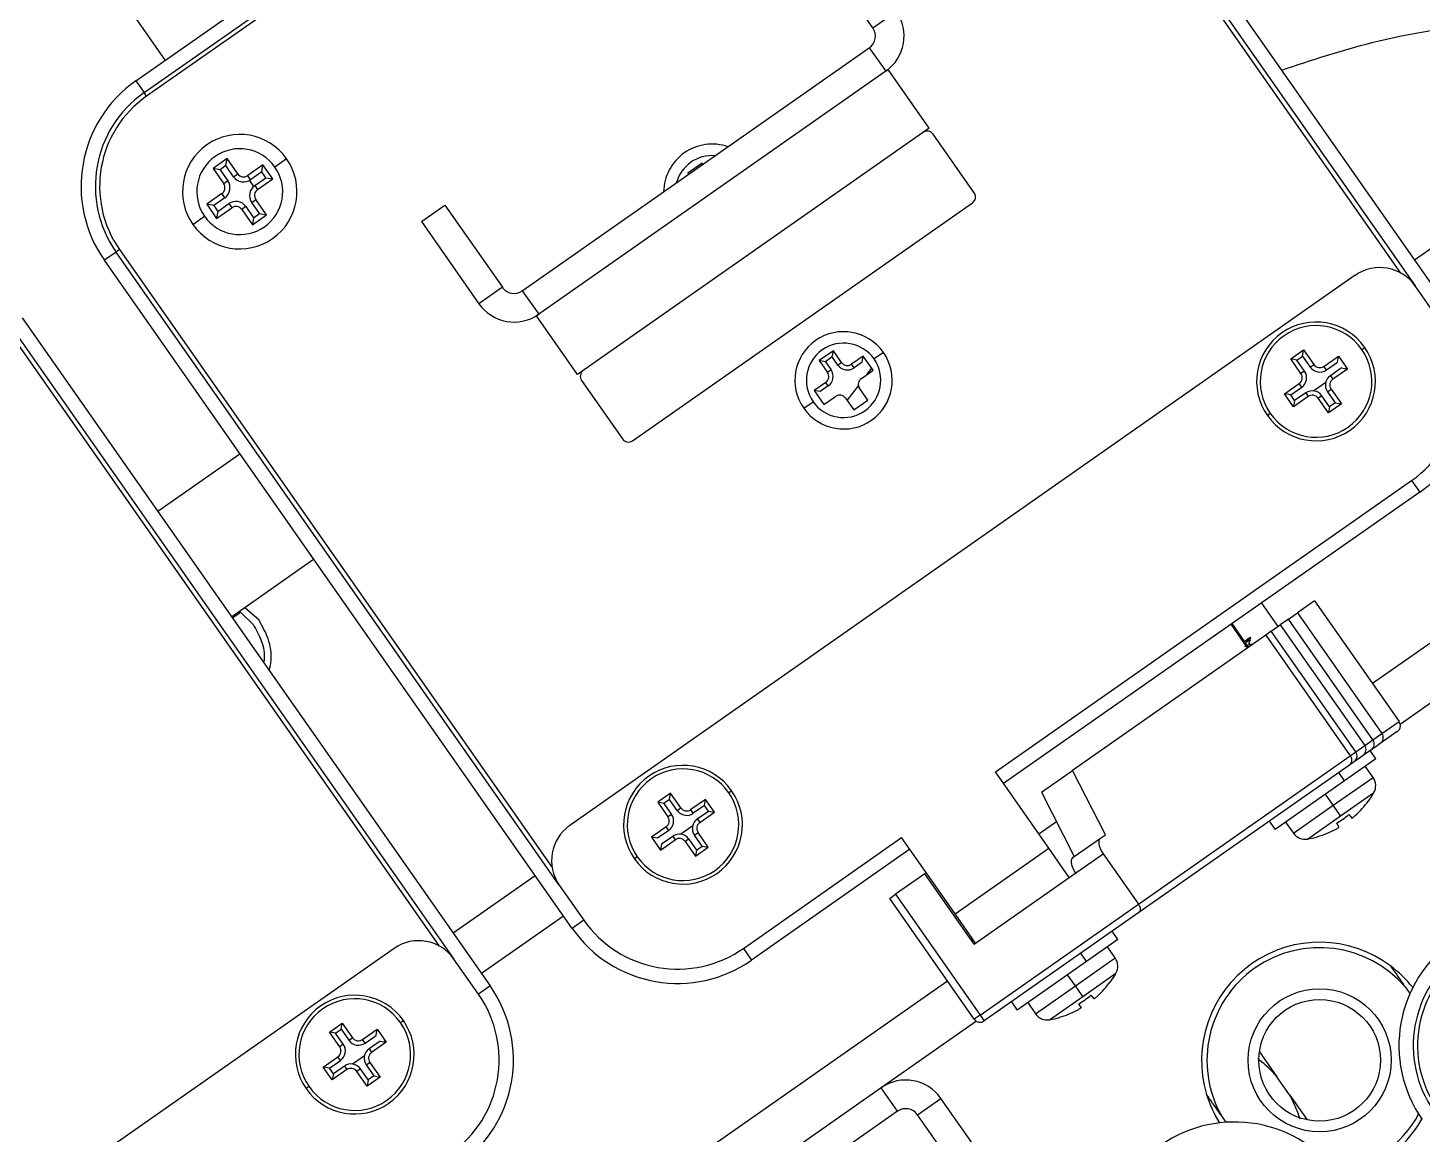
# Model space of a CAD drawing. Header units: millimetres. Extents: x 152904052 to 153933663, y 538271515 to 539240469.
# Drawn here: x 153466568.1 to 153466665.5, y 538579472.3 to 538579549.6 of the extents above; entities that cross this region are included whole.
import ezdxf

# ---------------------------------------------------------------- set-up
doc = ezdxf.new("R2010")
doc.units = ezdxf.units.MM
doc.layers.add('POWR', color=5, linetype='Continuous')

msp = doc.modelspace()

# ---------------------------------------------------------------- linework, layer by layer
at = {"layer": 'POWR', "color": 7}
for p, q in [((153466575.676, 538579545.893), (153466622.368, 538579578.587)), ((153466576.249, 538579545.074), (153466622.941, 538579577.768)), ((153466623.113, 538579577.522), (153466576.422, 538579544.828)), ((153466634.902, 538579576.377), (153466667.596, 538579529.685)), ((153466664.06, 538579532.468), (153466633.837, 538579575.631)), ((153466634.083, 538579575.803), (153466665.056, 538579531.569)), ((153466701.508, 538579558.924), (153466665.015, 538579533.371)), ((153466571.128, 538579556.747), (153466577.724, 538579547.327)), ((153466627.164, 538579549.595), (153466623.149, 538579555.329)), ((153466627.164, 538579549.595), (153466628.802, 538579550.742)), ((153466602.672, 538579531.225), (153466626.919, 538579548.202)), ((153466626.919, 538579548.202), (153466628.066, 538579546.564)), ((153466575.676, 538579545.893), (153466576.249, 538579545.074)), ((153466628.23, 538579546.679), (153466603.655, 538579529.471)), ((153466631.097, 538579542.583), (153466628.23, 538579546.679)), ((153466576.422, 538579544.828), (153466576.249, 538579545.074)), ((153466631.097, 538579542.583), (153466606.523, 538579525.376)), ((153466634.252, 538579538.078), (153466631.384, 538579542.173)), ((153466582.042, 538579540.463), (153466581.059, 538579539.774)), ((153466581.956, 538579539.973), (153466582.042, 538579540.463)), ((153466582.788, 538579539.398), (153466582.042, 538579540.463)), ((153466586.204, 538579540.447), (153466585.385, 538579539.873)), ((153466615.229, 538579540.139), (153466614.246, 538579539.451)), ((153466615.287, 538579540.058), (153466615.229, 538579540.139)), ((153466714.442, 538579540.452), (153466662.073, 538579503.783)), ((153466581.059, 538579539.774), (153466581.805, 538579538.709)), ((153466581.548, 538579539.688), (153466581.059, 538579539.774)), ((153466581.956, 538579539.973), (153466581.548, 538579539.688)), ((153466581.548, 538579539.688), (153466582.093, 538579538.911)), ((153466582.5, 538579539.196), (153466581.956, 538579539.973)), ((153466582.5, 538579539.196), (153466582.788, 538579539.398)), ((153466584.549, 538579540.021), (153466583.484, 538579539.275)), ((153466583.686, 538579538.987), (153466583.484, 538579539.275)), ((153466584.463, 538579539.531), (153466583.686, 538579538.987)), ((153466583.971, 538579538.58), (153466584.748, 538579539.124)), ((153466584.463, 538579539.531), (153466584.549, 538579540.021)), ((153466584.748, 538579539.124), (153466584.463, 538579539.531)), ((153466585.237, 538579539.038), (153466584.549, 538579540.021)), ((153466584.748, 538579539.124), (153466585.237, 538579539.038)), ((153466614.246, 538579539.451), (153466614.304, 538579539.369)), ((153466582.093, 538579538.911), (153466581.805, 538579538.709)), ((153466583.6, 538579538.935), (153466583.892, 538579538.518)), ((153466583.971, 538579538.58), (153466584.172, 538579538.292)), ((153466584.172, 538579538.292), (153466585.237, 538579539.038)), ((153466581.682, 538579538.013), (153466580.617, 538579537.267)), ((153466580.617, 538579537.267), (153466581.305, 538579536.284)), ((153466581.106, 538579537.181), (153466580.617, 538579537.267)), ((153466581.883, 538579537.725), (153466581.106, 538579537.181)), ((153466581.106, 538579537.181), (153466581.392, 538579536.774)), ((153466581.392, 538579536.774), (153466582.169, 538579537.318)), ((153466581.883, 538579537.725), (153466581.682, 538579538.013)), ((153466582.169, 538579537.318), (153466582.37, 538579537.03)), ((153466583.762, 538579537.394), (153466584.05, 538579537.596)), ((153466584.306, 538579536.617), (153466583.762, 538579537.394)), ((153466584.795, 538579536.531), (153466584.05, 538579537.596)), ((153466595.626, 538579536.057), (153466597.264, 538579537.204)), ((153466597.264, 538579537.204), (153466601.279, 538579531.47)), ((153466610.374, 538579520.748), (153466634.129, 538579537.381)), ((153466579.651, 538579535.858), (153466580.47, 538579536.432)), ((153466581.305, 538579536.284), (153466582.37, 538579537.03)), ((153466581.392, 538579536.774), (153466581.305, 538579536.284)), ((153466583.354, 538579537.109), (153466583.067, 538579536.907)), ((153466583.067, 538579536.907), (153466583.812, 538579535.842)), ((153466583.354, 538579537.109), (153466583.899, 538579536.332)), ((153466583.812, 538579535.842), (153466584.795, 538579536.531)), ((153466583.899, 538579536.332), (153466583.812, 538579535.842)), ((153466583.899, 538579536.332), (153466584.306, 538579536.617)), ((153466584.306, 538579536.617), (153466584.795, 538579536.531)), ((153466595.626, 538579536.057), (153466599.641, 538579530.323)), ((153466574.285, 538579533.932), (153466573.466, 538579533.359)), ((153466606.16, 538579486.667), (153466573.466, 538579533.359)), ((153466574.531, 538579534.104), (153466574.285, 538579533.932)), ((153466605.258, 538579489.698), (153466574.285, 538579533.932)), ((153466574.531, 538579534.104), (153466604.754, 538579490.941)), ((153466660.878, 538579532.306), (153466605.995, 538579493.876)), ((153466601.279, 538579531.47), (153466599.641, 538579530.323)), ((153466666.777, 538579529.112), (153466665.056, 538579531.569)), ((153466602.672, 538579531.225), (153466603.819, 538579529.586)), ((153466567.732, 538579529.344), (153466600.426, 538579482.652)), ((153466606.523, 538579525.376), (153466603.655, 538579529.471)), ((153466596.89, 538579485.435), (153466566.667, 538579528.598)), ((153466566.912, 538579528.77), (153466597.886, 538579484.536)), ((153466624.406, 538579527.033), (153466623.423, 538579526.345)), ((153466624.331, 538579526.606), (153466623.851, 538579526.269)), ((153466624.331, 538579526.606), (153466624.406, 538579527.033)), ((153466624.729, 538579526.038), (153466624.331, 538579526.606)), ((153466624.98, 538579526.214), (153466624.406, 538579527.033)), ((153466626.496, 538579526.665), (153466625.676, 538579526.091)), ((153466626.42, 538579526.237), (153466626.496, 538579526.665)), ((153466627.184, 538579525.682), (153466626.496, 538579526.665)), ((153466627.905, 538579526.919), (153466627.249, 538579526.46)), ((153466656.365, 538579526.46), (153466657.266, 538579527.091)), ((153466657.082, 538579525.436), (153466656.365, 538579526.46)), ((153466656.792, 538579526.385), (153466656.365, 538579526.46)), ((153466656.792, 538579526.385), (153466657.19, 538579526.663)), ((153466657.19, 538579526.663), (153466657.266, 538579527.091)), ((153466657.19, 538579526.663), (153466657.731, 538579525.891)), ((153466657.266, 538579527.091), (153466657.983, 538579526.067)), ((153466658.679, 538579525.944), (153466659.703, 538579526.661)), ((153466659.628, 538579526.234), (153466659.703, 538579526.661)), ((153466659.703, 538579526.661), (153466660.334, 538579525.76)), ((153466661.329, 538579527.128), (153466661.534, 538579527.272)), ((153466623.851, 538579526.269), (153466623.423, 538579526.345)), ((153466623.423, 538579526.345), (153466623.997, 538579525.526)), ((153466623.851, 538579526.269), (153466624.248, 538579525.702)), ((153466624.248, 538579525.702), (153466623.997, 538579525.526)), ((153466624.729, 538579526.038), (153466624.98, 538579526.214)), ((153466625.852, 538579525.84), (153466625.676, 538579526.091)), ((153466626.42, 538579526.237), (153466625.852, 538579525.84)), ((153466626.365, 538579525.108), (153466627.184, 538579525.682)), ((153466626.776, 538579525.396), (153466627.092, 538579525.813)), ((153466657.333, 538579525.612), (153466656.792, 538579526.385)), ((153466657.333, 538579525.612), (153466657.082, 538579525.436)), ((153466657.731, 538579525.891), (153466657.983, 538579526.067)), ((153466658.855, 538579525.693), (153466658.679, 538579525.944)), ((153466658.855, 538579525.693), (153466659.628, 538579526.234)), ((153466659.907, 538579525.835), (153466659.134, 538579525.295)), ((153466660.334, 538579525.76), (153466659.31, 538579525.043)), ((153466659.907, 538579525.835), (153466660.334, 538579525.76)), ((153466660.277, 538579525.842), (153466660.195, 538579525.785)), ((153466606.81, 538579524.966), (153466609.678, 538579520.87)), ((153466623.874, 538579524.829), (153466623.055, 538579524.256)), ((153466624.05, 538579524.578), (153466623.483, 538579524.18)), ((153466624.05, 538579524.578), (153466623.874, 538579524.829)), ((153466625.379, 538579523.551), (153466626.165, 538579524.589)), ((153466655.935, 538579524.023), (153466656.959, 538579524.74)), ((153466656.363, 538579523.947), (153466657.135, 538579524.488)), ((153466657.135, 538579524.488), (153466656.959, 538579524.74)), ((153466658.811, 538579524.815), (153466657.975, 538579524.23)), ((153466659.134, 538579525.295), (153466659.31, 538579525.043)), ((153466622.334, 538579523.019), (153466622.99, 538579523.477)), ((153466623.055, 538579524.256), (153466623.743, 538579523.273)), ((153466623.483, 538579524.18), (153466623.055, 538579524.256)), ((153466623.743, 538579523.273), (153466624.563, 538579523.846)), ((153466625.259, 538579523.723), (153466625.832, 538579522.904)), ((153466625.832, 538579522.904), (153466626.815, 538579523.593)), ((153466626.815, 538579523.593), (153466626.242, 538579524.412)), ((153466656.566, 538579523.122), (153466655.935, 538579524.023)), ((153466656.363, 538579523.947), (153466655.935, 538579524.023)), ((153466656.641, 538579523.549), (153466656.363, 538579523.947)), ((153466657.59, 538579523.839), (153466656.566, 538579523.122)), ((153466656.641, 538579523.549), (153466656.566, 538579523.122)), ((153466657.414, 538579524.09), (153466656.641, 538579523.549)), ((153466657.414, 538579524.09), (153466657.59, 538579523.839)), ((153466658.538, 538579523.892), (153466658.286, 538579523.716)), ((153466659.003, 538579522.692), (153466658.286, 538579523.716)), ((153466659.079, 538579523.119), (153466658.538, 538579523.892)), ((153466658.936, 538579524.171), (153466659.187, 538579524.347)), ((153466658.936, 538579524.171), (153466659.477, 538579523.398)), ((153466659.187, 538579524.347), (153466659.904, 538579523.323)), ((153466654.94, 538579522.654), (153466654.735, 538579522.511)), ((153466659.904, 538579523.323), (153466659.003, 538579522.692)), ((153466659.079, 538579523.119), (153466659.003, 538579522.692)), ((153466659.477, 538579523.398), (153466659.079, 538579523.119)), ((153466659.477, 538579523.398), (153466659.904, 538579523.323)), ((153466577.196, 538579515.828), (153466582.93, 538579519.843)), ((153466635.732, 538579497.608), (153466664.812, 538579517.97)), ((153466664.812, 538579517.97), (153466665.386, 538579517.151)), ((153466665.386, 538579517.151), (153466636.306, 538579496.789)), ((153466582.358, 538579508.455), (153466588.092, 538579512.47)), ((153466584.273, 538579508.201), (153466583.27, 538579509.094)), ((153466654.327, 538579509.407), (153466655.474, 538579507.769)), ((153466658.03, 538579509.558), (153466656.834, 538579508.721)), ((153466658.03, 538579509.558), (153466663.937, 538579501.121)), ((153466582.983, 538579508.771), (153466583.864, 538579507.914)), ((153466653.357, 538579506.287), (153466652.21, 538579507.925)), ((153466653.427, 538579506.335), (153466652.279, 538579507.973)), ((153466656.205, 538579508.281), (153466655.634, 538579507.881)), ((153466656.205, 538579508.281), (153466656.207, 538579508.282)), ((153466662.113, 538579499.844), (153466656.205, 538579508.281)), ((153466656.207, 538579508.282), (153466656.834, 538579508.721)), ((153466662.115, 538579499.845), (153466656.207, 538579508.282)), ((153466656.834, 538579508.721), (153466662.742, 538579500.284)), ((153466654.621, 538579507.172), (153466641.122, 538579497.719)), ((153466653.385, 538579506.916), (153466653.157, 538579506.72)), ((153466653.216, 538579506.798), (153466653.385, 538579506.916)), ((153466655.005, 538579507.441), (153466654.621, 538579507.172)), ((153466654.621, 538579507.172), (153466660.529, 538579498.735)), ((153466655.005, 538579507.441), (153466655.007, 538579507.442)), ((153466660.913, 538579499.003), (153466655.005, 538579507.441)), ((153466655.007, 538579507.442), (153466655.634, 538579507.881)), ((153466660.915, 538579499.005), (153466655.007, 538579507.442)), ((153466655.634, 538579507.881), (153466661.542, 538579499.443)), ((153466653.669, 538579506.505), (153466653.481, 538579506.507)), ((153466670.671, 538579505.592), (153466664.013, 538579500.93)), ((153466662.742, 538579500.284), (153466663.937, 538579501.121)), ((153466662.115, 538579499.845), (153466662.742, 538579500.284)), ((153466663.815, 538579500.425), (153466662.62, 538579499.588)), ((153466660.915, 538579499.005), (153466661.542, 538579499.443)), ((153466661.991, 538579499.148), (153466661.42, 538579498.748)), ((153466661.542, 538579499.443), (153466662.113, 538579499.844)), ((153466662.183, 538579499.282), (153466661.992, 538579499.149)), ((153466662.113, 538579499.844), (153466662.115, 538579499.845)), ((153466662.211, 538579499.302), (153466662.167, 538579499.365)), ((153466662.211, 538579499.302), (153466662.183, 538579499.282)), ((153466662.62, 538579499.588), (153466662.211, 538579499.302)), ((153466645.721, 538579488.365), (153466660.529, 538579498.735)), ((153466662.316, 538579498.521), (153466660.123, 538579496.985)), ((153466660.791, 538579498.308), (153466660.414, 538579498.043)), ((153466660.529, 538579498.735), (153466660.913, 538579499.003)), ((153466660.983, 538579498.442), (153466660.792, 538579498.308)), ((153466660.913, 538579499.003), (153466660.915, 538579499.005)), ((153466661.011, 538579498.462), (153466660.967, 538579498.525)), ((153466661.011, 538579498.462), (153466660.983, 538579498.442)), ((153466661.42, 538579498.748), (153466661.011, 538579498.462)), ((153466662.316, 538579498.521), (153466661.915, 538579499.094)), ((153466639.461, 538579492.283), (153466635.732, 538579497.608)), ((153466638.952, 538579496.2), (153466641.122, 538579497.719)), ((153466643.413, 538579493.22), (153466641.122, 538579497.719)), ((153466660.414, 538579498.043), (153466645.761, 538579487.783)), ((153466659.338, 538579495.277), (153466662.123, 538579497.228)), ((153466660.123, 538579496.985), (153466659.721, 538579497.558)), ((153466662.123, 538579497.228), (153466661.579, 538579498.005)), ((153466617.095, 538579496.155), (153466617.3, 538579496.299)), ((153466638.952, 538579496.2), (153466641.243, 538579491.7)), ((153466660.123, 538579496.985), (153466655.272, 538579493.588)), ((153466613.032, 538579496.118), (153466612.131, 538579495.487)), ((153466612.131, 538579495.487), (153466612.848, 538579494.463)), ((153466612.558, 538579495.411), (153466612.131, 538579495.487)), ((153466612.956, 538579495.69), (153466612.558, 538579495.411)), ((153466612.558, 538579495.411), (153466613.099, 538579494.639)), ((153466612.956, 538579495.69), (153466613.032, 538579496.118)), ((153466613.497, 538579494.918), (153466612.956, 538579495.69)), ((153466613.749, 538579495.094), (153466613.032, 538579496.118)), ((153466615.469, 538579495.688), (153466614.445, 538579494.971)), ((153466615.393, 538579495.26), (153466614.621, 538579494.72)), ((153466615.393, 538579495.26), (153466615.469, 538579495.688)), ((153466615.672, 538579494.862), (153466615.393, 538579495.26)), ((153466616.1, 538579494.787), (153466615.469, 538579495.688)), ((153466656.553, 538579493.327), (153466659.338, 538579495.277)), ((153466659.338, 538579495.277), (153466658.794, 538579496.055)), ((153466659.854, 538579494.54), (153466659.338, 538579495.277)), ((153466659.854, 538579494.54), (153466662.178, 538579496.167)), ((153466661.776, 538579495.571), (153466661.79, 538579495.555)), ((153466613.099, 538579494.639), (153466612.848, 538579494.463)), ((153466613.497, 538579494.918), (153466613.749, 538579495.094)), ((153466614.621, 538579494.72), (153466614.445, 538579494.971)), ((153466614.9, 538579494.321), (153466615.672, 538579494.862)), ((153466614.9, 538579494.321), (153466615.076, 538579494.07)), ((153466615.076, 538579494.07), (153466616.1, 538579494.787)), ((153466615.672, 538579494.862), (153466616.1, 538579494.787)), ((153466657.531, 538579492.913), (153466659.854, 538579494.54)), ((153466660.425, 538579494.624), (153466660.628, 538579494.383)), ((153466612.725, 538579493.767), (153466611.701, 538579493.05)), ((153466612.901, 538579493.515), (153466612.128, 538579492.974)), ((153466612.901, 538579493.515), (153466612.725, 538579493.767)), ((153466614.576, 538579493.842), (153466613.74, 538579493.257)), ((153466614.702, 538579493.198), (153466614.953, 538579493.374)), ((153466615.67, 538579492.35), (153466614.953, 538579493.374)), ((153466640.006, 538579494.13), (153466638.772, 538579493.266)), ((153466654.87, 538579494.162), (153466655.272, 538579493.588)), ((153466656.009, 538579494.104), (153466656.553, 538579493.327)), ((153466659.738, 538579493.76), (153466659.58, 538579494.033)), ((153466611.701, 538579493.05), (153466612.332, 538579492.148)), ((153466612.128, 538579492.974), (153466611.701, 538579493.05)), ((153466612.332, 538579492.148), (153466613.356, 538579492.865)), ((153466612.407, 538579492.576), (153466612.332, 538579492.148)), ((153466612.407, 538579492.576), (153466613.18, 538579493.117)), ((153466613.18, 538579493.117), (153466613.356, 538579492.865)), ((153466614.303, 538579492.919), (153466614.052, 538579492.743)), ((153466614.052, 538579492.743), (153466614.769, 538579491.719)), ((153466614.303, 538579492.919), (153466614.844, 538579492.146)), ((153466615.243, 538579492.425), (153466614.702, 538579493.198)), ((153466614.769, 538579491.719), (153466615.67, 538579492.35)), ((153466614.844, 538579492.146), (153466615.243, 538579492.425)), ((153466615.243, 538579492.425), (153466615.67, 538579492.35)), ((153466618.121, 538579485.276), (153466629.179, 538579493.019)), ((153466632.907, 538579487.695), (153466629.179, 538579493.019)), ((153466641.162, 538579491.644), (153466643.075, 538579492.983)), ((153466643.075, 538579492.983), (153466643.413, 538579493.22)), ((153466658.239, 538579493.068), (153466658.228, 538579493.086)), ((153466610.706, 538579491.681), (153466610.501, 538579491.538)), ((153466612.356, 538579492.288), (153466612.274, 538579492.23)), ((153466614.844, 538579492.146), (153466614.769, 538579491.719)), ((153466629.753, 538579492.2), (153466618.694, 538579484.457)), ((153466632.907, 538579487.695), (153466639.461, 538579492.283)), ((153466640.895, 538579490.235), (153466639.461, 538579492.283)), ((153466640.895, 538579490.235), (153466643.254, 538579491.888)), ((153466643.254, 538579491.888), (153466645.721, 538579488.365)), ((153466603.578, 538579490.353), (153466597.844, 538579486.338)), ((153466630.802, 538579490.493), (153466628.754, 538579489.059)), ((153466630.802, 538579490.493), (153466630.9, 538579490.562)), ((153466634.243, 538579485.578), (153466630.802, 538579490.493)), ((153466605.258, 538579489.698), (153466606.979, 538579487.241)), ((153466634.341, 538579485.647), (153466640.895, 538579490.235)), ((153466628.345, 538579488.773), (153466628.754, 538579489.059)), ((153466634.252, 538579480.335), (153466628.345, 538579488.773)), ((153466628.754, 538579489.059), (153466634.662, 538579480.622)), ((153466605.557, 538579487.527), (153466599.823, 538579483.512)), ((153466634.341, 538579485.647), (153466632.907, 538579487.695)), ((153466634.662, 538579480.622), (153466645.721, 538579488.365)), ((153466645.761, 538579487.783), (153466634.949, 538579480.213)), ((153466606.979, 538579487.241), (153466606.16, 538579486.667)), ((153466644.295, 538579485.902), (153466643.893, 538579486.476)), ((153466634.013, 538579485.908), (153466634.07, 538579486.034)), ((153466634.071, 538579485.824), (153466634.169, 538579485.893)), ((153466634.243, 538579485.578), (153466634.341, 538579485.647)), ((153466644.295, 538579485.902), (153466642.102, 538579484.366)), ((153466593.707, 538579485.273), (153466538.824, 538579446.843)), ((153466599.606, 538579482.078), (153466597.886, 538579484.536)), ((153466618.121, 538579485.276), (153466618.694, 538579484.457)), ((153466641.317, 538579482.659), (153466644.102, 538579484.609)), ((153466642.102, 538579484.366), (153466641.7, 538579484.94)), ((153466644.102, 538579484.609), (153466643.558, 538579485.386)), ((153466642.102, 538579484.366), (153466637.25, 538579480.969)), ((153466641.833, 538579481.922), (153466644.156, 538579483.548)), ((153466632.388, 538579482.998), (153466594.903, 538579456.75)), ((153466600.426, 538579482.652), (153466599.606, 538579482.078)), ((153466638.532, 538579480.708), (153466641.317, 538579482.659)), ((153466641.317, 538579482.659), (153466640.773, 538579483.436)), ((153466641.833, 538579481.922), (153466641.317, 538579482.659)), ((153466643.755, 538579482.952), (153466643.769, 538579482.936)), ((153466664.367, 538579482.582), (153466664.693, 538579482.116)), ((153466639.509, 538579480.295), (153466641.833, 538579481.922)), ((153466642.403, 538579482.006), (153466642.606, 538579481.764)), ((153466634.662, 538579480.622), (153466634.252, 538579480.335)), ((153466634.662, 538579480.622), (153466634.949, 538579480.213)), ((153466636.849, 538579481.543), (153466637.25, 538579480.969)), ((153466637.987, 538579481.486), (153466638.532, 538579480.708)), ((153466641.716, 538579481.141), (153466641.559, 538579481.414)), ((153466589.194, 538579479.427), (153466590.095, 538579480.058)), ((153466590.02, 538579479.63), (153466590.095, 538579480.058)), ((153466590.095, 538579480.058), (153466590.812, 538579479.034)), ((153466594.159, 538579480.095), (153466594.364, 538579480.238)), ((153466634.401, 538579480.195), (153466627.748, 538579475.537)), ((153466640.218, 538579480.449), (153466640.207, 538579480.468)), ((153466589.911, 538579478.403), (153466589.194, 538579479.427)), ((153466589.622, 538579479.351), (153466589.194, 538579479.427)), ((153466589.622, 538579479.351), (153466590.02, 538579479.63)), ((153466590.163, 538579478.579), (153466589.622, 538579479.351)), ((153466590.02, 538579479.63), (153466590.561, 538579478.858)), ((153466590.561, 538579478.858), (153466590.812, 538579479.034)), ((153466591.509, 538579478.911), (153466592.533, 538579479.628)), ((153466591.685, 538579478.659), (153466591.509, 538579478.911)), ((153466591.685, 538579478.659), (153466592.457, 538579479.2)), ((153466592.736, 538579478.802), (153466591.964, 538579478.261)), ((153466593.164, 538579478.727), (153466592.14, 538579478.01)), ((153466592.457, 538579479.2), (153466592.533, 538579479.628)), ((153466592.533, 538579479.628), (153466593.164, 538579478.727)), ((153466592.736, 538579478.802), (153466593.164, 538579478.727)), ((153466593.106, 538579478.809), (153466593.024, 538579478.751)), ((153466588.765, 538579476.989), (153466589.788, 538579477.706)), ((153466589.965, 538579477.455), (153466589.788, 538579477.706)), ((153466590.163, 538579478.579), (153466589.911, 538579478.403)), ((153466591.64, 538579477.782), (153466590.804, 538579477.197)), ((153466591.964, 538579478.261), (153466592.14, 538579478.01)), ((153466654.18, 538579478.061), (153466655.407, 538579476.309)), ((153466589.395, 538579476.088), (153466588.765, 538579476.989)), ((153466589.192, 538579476.914), (153466588.765, 538579476.989)), ((153466589.192, 538579476.914), (153466589.965, 538579477.455)), ((153466589.471, 538579476.516), (153466589.192, 538579476.914)), ((153466590.419, 538579476.805), (153466589.395, 538579476.088)), ((153466590.243, 538579477.057), (153466589.471, 538579476.516)), ((153466590.243, 538579477.057), (153466590.419, 538579476.805)), ((153466591.367, 538579476.859), (153466591.116, 538579476.683)), ((153466591.908, 538579476.086), (153466591.367, 538579476.859)), ((153466591.765, 538579477.137), (153466592.017, 538579477.313)), ((153466591.765, 538579477.137), (153466592.306, 538579476.365)), ((153466592.017, 538579477.313), (153466592.734, 538579476.29)), ((153466589.471, 538579476.516), (153466589.395, 538579476.088)), ((153466591.833, 538579475.659), (153466591.116, 538579476.683)), ((153466592.734, 538579476.29), (153466591.833, 538579475.659)), ((153466591.908, 538579476.086), (153466591.833, 538579475.659)), ((153466592.306, 538579476.365), (153466591.908, 538579476.086)), ((153466592.306, 538579476.365), (153466592.734, 538579476.29)), ((153466656.288, 538579475.051), (153466655.407, 538579476.309)), ((153466587.769, 538579475.621), (153466587.565, 538579475.478)), ((153466627.748, 538579475.537), (153466603.501, 538579458.559)), ((153466628.895, 538579473.898), (153466627.748, 538579475.537)), ((153466630.288, 538579473.653), (153466631.926, 538579474.8)), ((153466635.941, 538579469.066), (153466631.926, 538579474.8)), ((153466656.288, 538579475.051), (153466657.515, 538579473.298)), ((153466628.895, 538579473.898), (153466604.648, 538579456.92)), ((153466634.303, 538579467.919), (153466630.288, 538579473.653)), ((153466651.853, 538579473.125), (153466651.526, 538579473.591))]:
    msp.add_line(p, q, dxfattribs=at)
for radius in [5, 4.25]:
    msp.add_circle((153466658.387, 538579477.458), radius, dxfattribs=at)
for centre, radius, start, end in [((153466626.345, 538579549.022), 3, 304.99999, 34.99999), ((153466626.345, 538579549.022), 1, 304.99999, 34.99999), ((153466580.838, 538579538.521), 9, 124.99999, 214.99999), ((153466580.838, 538579538.521), 8, 124.99999, 214.99999), ((153466580.838, 538579538.521), 7.7, 124.99999, 214.99999), ((153466582.927, 538579538.152), 4, 34.99999, 214.99999), ((153466630.975, 538579541.887), 0.5, 34.99999, 124.99999), ((153466582.927, 538579538.152), 3, 34.99999, 214.99999), ((153466615.942, 538579538.075), 3.4, 71.03188, 178.96813), ((153466582.927, 538579538.152), 4, 214.99999, 34.99999), ((153466615.942, 538579538.075), 2.6, 85.28486, 164.71513), ((153466582.927, 538579538.152), 3, 214.99999, 34.99999), ((153466583.197, 538579539.684), 0.851, 214.99999, 304.99999), ((153466583.197, 538579539.684), 0.5, 214.99999, 304.99999), ((153466581.395, 538579538.423), 0.5, 304.99999, 34.99999), ((153466581.395, 538579538.423), 0.851, 304.99999, 34.99999), ((153466584.459, 538579537.882), 0.851, 124.99999, 214.99999), ((153466584.459, 538579537.882), 0.5, 124.99999, 214.99999), ((153466582.657, 538579536.62), 0.851, 34.99999, 124.99999), ((153466582.657, 538579536.62), 0.5, 34.99999, 124.99999), ((153466633.842, 538579537.791), 0.5, 304.99999, 34.99999), ((153466662.599, 538579529.848), 3, 34.99999, 124.99999), ((153466602.098, 538579532.044), 1, 214.99999, 304.99999), ((153466602.098, 538579532.044), 3, 214.99999, 304.99999), ((153466660.224, 538579524.523), 9, 304.99999, 34.99999), ((153466625.119, 538579524.969), 3.4, 34.99999, 214.99999), ((153466658.135, 538579524.891), 4.15, 34.99999, 214.99999), ((153466658.135, 538579524.891), 3.9, 34.99999, 214.99999), ((153466660.224, 538579524.523), 8, 304.99999, 34.99999), ((153466625.119, 538579524.969), 2.6, 34.99999, 214.99999), ((153466625.119, 538579524.969), 3.4, 214.99999, 34.99999), ((153466625.119, 538579524.969), 2.6, 214.99999, 34.99999), ((153466658.135, 538579524.891), 4.15, 214.99999, 34.99999), ((153466658.135, 538579524.891), 3.9, 214.99999, 34.99999), ((153466607.219, 538579525.253), 0.5, 124.99999, 214.99999), ((153466623.587, 538579525.239), 0.5, 304.99999, 34.99999), ((153466623.587, 538579525.239), 0.807, 304.99999, 34.99999), ((153466625.39, 538579526.501), 0.807, 214.99999, 304.99999), ((153466625.39, 538579526.501), 0.5, 214.99999, 304.99999), ((153466656.672, 538579525.149), 0.5, 304.99999, 34.99999), ((153466656.672, 538579525.149), 0.807, 304.99999, 34.99999), ((153466658.392, 538579526.354), 0.807, 214.99999, 304.99999), ((153466658.392, 538579526.354), 0.5, 214.99999, 304.99999), ((153466626.651, 538579524.699), 0.5, 124.99999, 214.99999), ((153466659.597, 538579524.634), 0.807, 124.99999, 214.99999), ((153466659.597, 538579524.634), 0.5, 124.99999, 214.99999), ((153466624.849, 538579523.437), 0.5, 34.99999, 124.99999), ((153466657.877, 538579523.429), 0.807, 34.99999, 124.99999), ((153466657.877, 538579523.429), 0.5, 34.99999, 124.99999), ((153466610.087, 538579521.157), 0.5, 214.99999, 304.99999), ((153466662.333, 538579499.997), 0.499, 305.06996, 35.06979), ((153466661.133, 538579499.157), 0.499, 305.06996, 35.06979), ((153466661.704, 538579499.557), 0.499, 305.06996, 35.06979), ((153466661.706, 538579499.558), 0.5, 304.99999, 34.99999), ((153466662.224, 538579499.377), 0.103, 217.41589, 246.51654), ((153466660.504, 538579498.716), 0.499, 305.06996, 35.06979), ((153466660.506, 538579498.718), 0.5, 304.99999, 34.99999), ((153466661.024, 538579498.537), 0.103, 217.41589, 246.51654), ((153466613.9, 538579493.918), 4.15, 34.99999, 214.99999), ((153466613.9, 538579493.918), 3.9, 34.99999, 214.99999), ((153466661.304, 538579496.654), 1, 330.8721, 34.99999), ((153466613.9, 538579493.918), 4.15, 214.99999, 34.99999), ((153466613.9, 538579493.918), 3.9, 214.99999, 34.99999), ((153466656.475, 538579499.367), 6.521, 312.48484, 324.39174), ((153466656.5, 538579499.331), 6.5, 324.47856, 330.8721), ((153466612.438, 538579494.176), 0.5, 304.99999, 34.99999), ((153466612.438, 538579494.176), 0.807, 304.99999, 34.99999), ((153466614.158, 538579495.381), 0.807, 214.99999, 304.99999), ((153466614.158, 538579495.381), 0.5, 214.99999, 304.99999), ((153466615.363, 538579493.66), 0.807, 124.99999, 214.99999), ((153466656.391, 538579499.486), 6.318, 300.31855, 309.68145), ((153466607.715, 538579491.419), 3, 124.99999, 214.99999), ((153466615.363, 538579493.66), 0.5, 124.99999, 214.99999), ((153466657.372, 538579493.901), 1, 214.99999, 279.1279), ((153466656.474, 538579499.367), 6.521, 285.60826, 297.51517), ((153466613.642, 538579492.456), 0.807, 34.99999, 124.99999), ((153466613.642, 538579492.456), 0.5, 34.99999, 124.99999), ((153466656.5, 538579499.331), 6.5, 279.1279, 285.52144), ((153466613.532, 538579491.829), 9, 214.99999, 304.99999), ((153466613.532, 538579491.829), 8, 214.99999, 304.99999), ((153466595.428, 538579482.815), 3, 34.99999, 124.99999), ((153466658.387, 538579477.458), 8.25, 53.19487, 196.80513), ((153466672.928, 538579478.484), 9, 124.99999, 214.99999), ((153466643.283, 538579484.035), 1, 330.8721, 34.99999), ((153466658.387, 538579477.458), 7.875, 40.59371, 209.40628), ((153466672.928, 538579478.484), 8, 124.99999, 214.99999), ((153466672.928, 538579478.484), 7.7, 124.99999, 214.99999), ((153466638.478, 538579486.712), 6.5, 324.47856, 330.8721), ((153466658.387, 538579477.458), 8.25, 37.96939, 53.19487), ((153466593.053, 538579477.49), 9, 304.99999, 34.99999), ((153466638.454, 538579486.749), 6.521, 312.48484, 324.39174), ((153466590.964, 538579477.858), 4.15, 34.99999, 214.99999), ((153466590.964, 538579477.858), 3.9, 34.99999, 214.99999), ((153466593.053, 538579477.49), 8, 304.99999, 34.99999), ((153466638.37, 538579486.868), 6.318, 300.31855, 309.68145), ((153466639.351, 538579481.282), 1, 214.99999, 279.1279), ((153466638.453, 538579486.748), 6.521, 285.60826, 297.51517), ((153466590.964, 538579477.858), 4.15, 214.99999, 34.99999), ((153466590.964, 538579477.858), 3.9, 214.99999, 34.99999), ((153466634.662, 538579480.622), 0.5, 214.99999, 304.99999), ((153466638.478, 538579486.712), 6.5, 279.1279, 285.52144), ((153466591.222, 538579479.32), 0.807, 214.99999, 304.99999), ((153466591.222, 538579479.32), 0.5, 214.99999, 304.99999), ((153466589.502, 538579478.116), 0.5, 304.99999, 34.99999), ((153466589.502, 538579478.116), 0.807, 304.99999, 34.99999), ((153466592.426, 538579477.6), 0.807, 124.99999, 214.99999), ((153466592.426, 538579477.6), 0.5, 124.99999, 214.99999), ((153466590.706, 538579476.396), 0.807, 34.99999, 124.99999), ((153466590.706, 538579476.396), 0.5, 34.99999, 124.99999), ((153466629.469, 538579473.079), 3, 34.99999, 124.99999), ((153466658.387, 538579477.458), 8.25, 196.80513, 212.03059), ((153466629.469, 538579473.079), 1, 34.99999, 124.99999), ((153466652.449, 538579464.145), 9, 34.99999, 124.99999), ((153466658.387, 538579477.458), 7.875, 278.52026, 331.47973), ((153466658.387, 538579477.458), 8.25, 280.08886, 330.10308)]:
    msp.add_arc(centre, radius, start, end, dxfattribs=at)
for points, knots in [([(153466655.72, 538579546.646), (153466657.812, 538579547.34), (153466662.562, 538579548.913), (153466670.345, 538579550.1), (153466678.781, 538579550.213), (153466684.548, 538579549.813), (153466687.355, 538579549.084), (153466687.428, 538579549.065)], [0, 0, 0, 0, 0.205347, 0.466225, 0.729578, 0.992931, 1, 1, 1, 1]), ([(153466582.415, 538579508.373), (153466582.447, 538579508.396), (153466582.571, 538579508.483), (153466582.808, 538579508.648), (153466582.983, 538579508.771)], [0, 0, 0, 0, 0.259781, 1, 1, 1, 1]), ([(153466583.864, 538579507.914), (153466584.071, 538579507.541), (153466584.497, 538579506.776), (153466584.702, 538579505.812), (153466584.604, 538579505.316), (153466584.593, 538579505.263)], [0, 0, 0, 0, 0.459005, 0.941794, 1, 1, 1, 1]), ([(153466584.991, 538579504.695), (153466585.045, 538579504.933), (153466585.212, 538579505.665), (153466584.994, 538579506.926), (153466584.509, 538579507.783), (153466584.273, 538579508.201)], [0, 0, 0, 0, 0.1984374, 0.6093396, 1, 1, 1, 1]), ([(153466653.385, 538579506.916), (153466653.464, 538579506.954), (153466653.621, 538579507.029), (153466653.543, 538579506.928), (153466653.409, 538579506.796), (153466653.252, 538579506.668), (153466653.25, 538579506.667)], [0, 0, 0, 0, 0.332892, 0.658701, 0.99722, 1, 1, 1, 1]), ([(153466653.162, 538579506.36), (153466653.248, 538579506.406), (153466653.421, 538579506.497), (153466653.504, 538579506.523), (153466653.483, 538579506.488), (153466653.475, 538579506.476)], [0, 0, 0, 0, 0.402272, 0.802406, 1, 1, 1, 1]), ([(153466653.435, 538579506.574), (153466653.458, 538579506.642), (153466653.506, 538579506.777), (153466653.554, 538579506.913), (153466653.578, 538579506.981)], [0, 0, 0, 0, 0.499894, 1, 1, 1, 1]), ([(153466663.815, 538579500.425), (153466663.868, 538579500.472), (153466663.978, 538579500.572), (153466664.038, 538579500.779), (153466664.021, 538579500.973), (153466663.965, 538579501.073), (153466663.937, 538579501.121)], [0, 0, 0, 0, 0.270336, 0.562527, 0.789797, 1, 1, 1, 1]), ([(153466660.529, 538579498.735), (153466660.553, 538579498.695), (153466660.602, 538579498.611), (153466660.628, 538579498.464), (153466660.61, 538579498.304), (153466660.54, 538579498.152), (153466660.455, 538579498.078), (153466660.414, 538579498.043)], [0, 0, 0, 0, 0.174928, 0.36388, 0.560047, 0.788091, 1, 1, 1, 1]), ([(153466660.628, 538579494.383), (153466660.634, 538579494.382), (153466660.648, 538579494.38), (153466660.708, 538579494.417), (153466660.789, 538579494.479), (153466660.849, 538579494.532), (153466660.879, 538579494.559)], [0, 0, 0, 0, 0.250648, 0.499754, 0.7491, 1, 1, 1, 1]), ([(153466660.879, 538579494.559), (153466660.849, 538579494.532), (153466660.789, 538579494.479), (153466660.708, 538579494.417), (153466660.648, 538579494.38), (153466660.634, 538579494.382), (153466660.628, 538579494.383)], [0, 0, 0, 0, 0.250648, 0.499754, 0.7491, 1, 1, 1, 1]), ([(153466659.486, 538579493.584), (153466659.522, 538579493.603), (153466659.592, 538579493.641), (153466659.678, 538579493.696), (153466659.733, 538579493.739), (153466659.736, 538579493.753), (153466659.738, 538579493.76)], [0, 0, 0, 0, 0.250648, 0.499754, 0.7491, 1, 1, 1, 1]), ([(153466643.075, 538579492.983), (153466643.029, 538579492.929), (153466642.934, 538579492.819), (153466642.956, 538579492.505), (153466643.072, 538579492.175), (153466643.195, 538579491.981), (153466643.254, 538579491.888)], [0, 0, 0, 0, 0.273241, 0.566326, 0.7921708, 1, 1, 1, 1]), ([(153466641.342, 538579490.549), (153466641.292, 538579490.627), (153466641.188, 538579490.789), (153466641.082, 538579491.047), (153466641.029, 538579491.304), (153466641.048, 538579491.524), (153466641.125, 538579491.605), (153466641.162, 538579491.644)], [0, 0, 0, 0, 0.174736, 0.363548, 0.559692, 0.78787, 1, 1, 1, 1]), ([(153466645.721, 538579488.365), (153466645.745, 538579488.326), (153466645.797, 538579488.243), (153466645.844, 538579488.108), (153466645.859, 538579487.973), (153466645.834, 538579487.854), (153466645.785, 538579487.807), (153466645.761, 538579487.783)], [0, 0, 0, 0, 0.163518, 0.344285, 0.539301, 0.775308, 1, 1, 1, 1]), ([(153466663.329, 538579484.063), (153466663.506, 538579483.812), (153466663.846, 538579483.326), (153466664.197, 538579482.824), (153466664.367, 538579482.582)], [0, 0, 0, 0, 0.517925, 1, 1, 1, 1]), ([(153466642.606, 538579481.764), (153466642.613, 538579481.763), (153466642.627, 538579481.761), (153466642.687, 538579481.798), (153466642.768, 538579481.86), (153466642.828, 538579481.913), (153466642.858, 538579481.94)], [0, 0, 0, 0, 0.250648, 0.499754, 0.7491, 1, 1, 1, 1]), ([(153466642.858, 538579481.94), (153466642.828, 538579481.913), (153466642.768, 538579481.86), (153466642.687, 538579481.798), (153466642.627, 538579481.761), (153466642.613, 538579481.763), (153466642.606, 538579481.764)], [0, 0, 0, 0, 0.250648, 0.499754, 0.7491, 1, 1, 1, 1]), ([(153466641.465, 538579480.965), (153466641.5, 538579480.984), (153466641.571, 538579481.022), (153466641.656, 538579481.077), (153466641.712, 538579481.121), (153466641.715, 538579481.134), (153466641.716, 538579481.141)], [0, 0, 0, 0, 0.250648, 0.499754, 0.7491, 1, 1, 1, 1]), ([(153466641.716, 538579481.141), (153466641.715, 538579481.134), (153466641.712, 538579481.121), (153466641.657, 538579481.077), (153466641.571, 538579481.022), (153466641.5, 538579480.984), (153466641.465, 538579480.965)], [0, 0, 0, 0, 0.250648, 0.499754, 0.7491, 1, 1, 1, 1]), ([(153466655.407, 538579476.309), (153466655.335, 538579476.392), (153466654.929, 538579476.856), (153466654.453, 538579477.251), (153466654.063, 538579477.575)], [0, 0, 0, 0, 0.179084, 1, 1, 1, 1]), ([(153466651.526, 538579473.591), (153466651.464, 538579473.681), (153466651.112, 538579474.183), (153466650.77, 538579474.672), (153466650.489, 538579475.073)], [0, 0, 0, 0, 0.179084, 1, 1, 1, 1]), ([(153466657.018, 538579473.355), (153466656.914, 538579473.657), (153466656.714, 538579474.241), (153466656.426, 538579474.788), (153466656.288, 538579475.051)], [0, 0, 0, 0, 0.517925, 1, 1, 1, 1])]:
    msp.add_open_spline(points, degree=3, knots=knots, dxfattribs=at)

doc.saveas('drawing.dxf')
